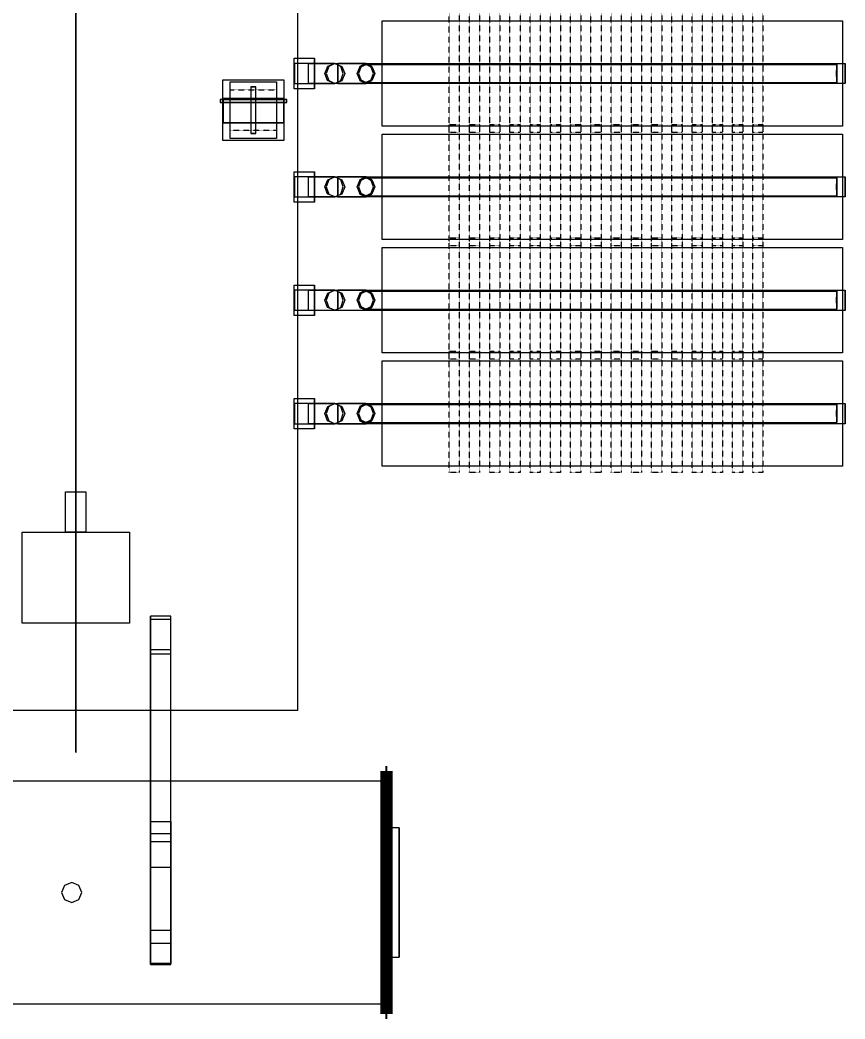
# Model space of a CAD drawing. Header units: inches. Extents: x -4812 to 4100, y -5780 to 4596.
# Drawn here: x 25 to 4100, y -5780 to -844 of the extents above; entities that cross this region are included whole.
import ezdxf

# ---------------------------------------------------------------- set-up
doc = ezdxf.new("R2010")
doc.units = ezdxf.units.IN
doc.header["$MEASUREMENT"] = 0
doc.linetypes.add('dashed', pattern=[0.472727, 0.136364, -0.1, 0.136364, -0.1])
doc.linetypes.add('solid', pattern=[0.3, 0.1, 0.1, 0.1])
doc.layers.add('1_41EA_UMB_TCE_GSUT', color=7, linetype='Continuous')

# ---------------------------------------------------------------- blocks, each defined once
blk = doc.blocks.new('AUTOMATION TEST COMPONENT')
at = {"layer": '1_41EA_UMB_TCE_GSUT', "color": 1, "linetype": 'solid'}
for p, q in [((1396.1, 4066.3), (1396.1, -4255.7)), ((1396.1, 4066.3), (1396.1, -4255.7)), ((300.1, 2737.3), (300.1, -4462.7)), ((300.1, -4462.7), (300.2, 2737.3)), ((300.2, 2737.3), (300.1, -4462.7)), ((300.1, -4462.7), (300.2, 2737.3)), ((1814.6, -1368.6), (1814.6, -848.6)), ((1814.6, -848.6), (4087.6, -848.6)), ((1814.6, -1368.6), (1814.6, -848.6)), ((1814.6, -848.6), (4087.6, -848.6)), ((4087.6, -848.6), (4087.6, -1368.6)), ((4087.6, -848.6), (4087.6, -1368.6)), ((1380, -1183.7), (1380, -1033.7)), ((1380, -1033.7), (1480, -1033.7)), ((1380, -1183.7), (1380, -1033.7)), ((1480, -1033.7), (1480, -1183.7)), ((1480, -1183.7), (1480, -1033.7)), ((1379.3, -1073.3), (1379, -1108.6)), ((1380.1, -1058.6), (1379.3, -1073.3)), ((1580.1, -1058.6), (1380.1, -1058.6)), ((1380.1, -1058.6), (1380.9, -1073.3)), ((1380.9, -1073.3), (1381.2, -1108.6)), ((1450, -1158.7), (1450, -1058.7)), ((1450, -1058.7), (4100.4, -1058.7)), ((1450, -1158.7), (1450, -1058.7)), ((1530.1, -1108.6), (1544.8, -1073.2)), ((1530.1, -1108.6), (1544.8, -1073.2)), ((1550.4, -1073.3), (1538.1, -1108.6)), ((1544.8, -1073.2), (1580.1, -1058.6)), ((1544.8, -1073.2), (1580.1, -1058.6)), ((1580.1, -1058.6), (1550.4, -1073.3)), ((1580.1, -1058.6), (1615.5, -1073.4)), ((1580.1, -1058.6), (1615.5, -1073.4)), ((1609.7, -1073.3), (1580.1, -1058.6)), ((1593.3, -1073.3), (1593, -1108.6)), ((1594.1, -1058.6), (1593.3, -1073.3)), ((1734.1, -1058.6), (1594.1, -1058.6)), ((1594.1, -1058.6), (1594.9, -1073.3)), ((1594.9, -1073.3), (1595.2, -1108.6)), ((1622, -1108.6), (1609.7, -1073.3)), ((1615.5, -1073.4), (1630.1, -1108.7)), ((1615.5, -1073.4), (1630.1, -1108.7)), ((1690.1, -1108.6), (1703, -1077.5)), ((1690.1, -1108.6), (1703, -1077.5)), ((1704.4, -1073.3), (1692.1, -1108.6)), ((1708.4, -1077.5), (1697.8, -1108.6)), ((1703, -1077.5), (1734.1, -1064.6)), ((1703, -1077.5), (1734.1, -1064.6)), ((1734.1, -1058.6), (1704.4, -1073.3)), ((1734.1, -1064.6), (1708.4, -1077.5)), ((1763.7, -1073.3), (1734.1, -1058.6)), ((1734.1, -1064.6), (1765.2, -1077.6)), ((1734.1, -1064.6), (1765.2, -1077.6)), ((1759.7, -1077.5), (1734.1, -1064.6)), ((1734.1, -1064.6), (4059.4, -1064.6)), ((1770.3, -1108.6), (1759.7, -1077.5)), ((1776, -1108.6), (1763.7, -1073.3)), ((1765.2, -1077.6), (1778.1, -1108.7)), ((1765.2, -1077.6), (1778.1, -1108.7)), ((4059.1, -1108.6), (4059.2, -1077.5)), ((4059.2, -1077.5), (4059.4, -1064.6)), ((4059.4, -1064.6), (4059.6, -1077.5)), ((4059.6, -1077.5), (4059.7, -1108.6)), ((4100.4, -1058.7), (4100.4, -1158.7)), ((4100.4, -1158.7), (4100.4, -1058.7)), ((1379, -1108.6), (1379.3, -1144)), ((1381.2, -1108.6), (1380.9, -1144)), ((1544.6, -1143.9), (1530.1, -1108.6)), ((1544.6, -1143.9), (1530.1, -1108.6)), ((1538.1, -1108.6), (1550.4, -1144)), ((1593, -1108.6), (1593.3, -1144)), ((1595.2, -1108.6), (1594.9, -1144)), ((1609.7, -1144), (1622, -1108.6)), ((1630.1, -1108.7), (1615.4, -1144.1)), ((1630.1, -1108.7), (1615.4, -1144.1)), ((1702.9, -1139.7), (1690.1, -1108.6)), ((1702.9, -1139.7), (1690.1, -1108.6)), ((1692.1, -1108.6), (1704.4, -1144)), ((1697.8, -1108.6), (1708.4, -1139.8)), ((1759.7, -1139.8), (1770.3, -1108.6)), ((1763.7, -1144), (1776, -1108.6)), ((1778.1, -1108.7), (1765.1, -1139.8)), ((1778.1, -1108.7), (1765.1, -1139.8)), ((4059.2, -1139.8), (4059.1, -1108.6)), ((4059.7, -1108.6), (4059.6, -1139.8)), ((1027.6, -1439.6), (1027.6, -1139.6)), ((1027.6, -1139.6), (1327.6, -1139.6)), ((1027.6, -1439.6), (1027.6, -1139.6)), ((1027.6, -1139.6), (1327.6, -1139.6)), ((1062.6, -1429.6), (1062.6, -1149.6)), ((1062.6, -1149.6), (1292.6, -1149.6)), ((1062.6, -1429.6), (1062.6, -1149.6)), ((1062.6, -1149.6), (1292.6, -1149.6)), ((1165.6, -1174.6), (1165.6, -1404.6)), ((1190.6, -1174.6), (1165.6, -1174.6)), ((1165.6, -1174.6), (1190.6, -1174.6)), ((1190.6, -1404.6), (1190.6, -1174.6)), ((1292.6, -1149.6), (1292.6, -1429.6)), ((1292.6, -1149.6), (1292.6, -1429.6)), ((1327.6, -1139.6), (1327.6, -1439.6)), ((1327.6, -1139.6), (1327.6, -1439.6)), ((1379.3, -1144), (1380.1, -1158.6)), ((1480, -1183.7), (1380, -1183.7)), ((1380.9, -1144), (1380.1, -1158.6)), ((1380.1, -1158.6), (1580.1, -1158.6)), ((4100.4, -1158.7), (1450, -1158.7)), ((1580, -1158.6), (1544.6, -1143.9)), ((1580, -1158.6), (1544.6, -1143.9)), ((1550.4, -1144), (1580.1, -1158.6)), ((1615.4, -1144.1), (1580, -1158.6)), ((1615.4, -1144.1), (1580, -1158.6)), ((1580.1, -1158.6), (1609.7, -1144)), ((1593.3, -1144), (1594.1, -1158.6)), ((1594.9, -1144), (1594.1, -1158.6)), ((1594.1, -1158.6), (1734.1, -1158.6)), ((1734, -1152.6), (1702.9, -1139.7)), ((1734, -1152.6), (1702.9, -1139.7)), ((1704.4, -1144), (1734.1, -1158.6)), ((1708.4, -1139.8), (1734.1, -1152.6)), ((1765.1, -1139.8), (1734, -1152.6)), ((1765.1, -1139.8), (1734, -1152.6)), ((1734.1, -1152.6), (1759.7, -1139.8)), ((1734.1, -1158.6), (1763.7, -1144)), ((1734.1, -1152.6), (4059.4, -1152.6)), ((4059.4, -1152.6), (4059.2, -1139.8)), ((4059.6, -1139.8), (4059.4, -1152.6)), ((1028.1, -1231.6), (1028.1, -1351.6)), ((1328.1, -1231.6), (1028.1, -1231.6)), ((1028.1, -1231.6), (1328.1, -1231.6)), ((1328.1, -1351.6), (1328.1, -1231.6)), ((1013.1, -1236.6), (1013.1, -1251.6)), ((1343.1, -1236.6), (1013.1, -1236.6)), ((1013.1, -1236.6), (1343.1, -1236.6)), ((1343.1, -1251.6), (1013.1, -1251.6)), ((1013.1, -1251.6), (1343.1, -1251.6)), ((1343.1, -1251.6), (1343.1, -1236.6)), ((1328.1, -1351.6), (1028.1, -1351.6)), ((1028.1, -1351.6), (1328.1, -1351.6)), ((4087.6, -1368.6), (1814.6, -1368.6)), ((4087.6, -1368.6), (1814.6, -1368.6)), ((1292.6, -1429.6), (1062.6, -1429.6)), ((1292.6, -1429.6), (1062.6, -1429.6)), ((1190.6, -1404.6), (1165.6, -1404.6)), ((1165.6, -1404.6), (1190.6, -1404.6)), ((1814.6, -1928.6), (1814.6, -1408.6)), ((1814.6, -1408.6), (4087.6, -1408.6)), ((1814.6, -1928.6), (1814.6, -1408.6)), ((1814.6, -1408.6), (4087.6, -1408.6)), ((4087.6, -1408.6), (4087.6, -1928.6)), ((4087.6, -1408.6), (4087.6, -1928.6)), ((1327.6, -1439.6), (1027.6, -1439.6)), ((1327.6, -1439.6), (1027.6, -1439.6)), ((1380.1, -1618.6), (1379.3, -1633.3)), ((1380, -1743.7), (1380, -1593.7)), ((1380, -1593.7), (1480, -1593.7)), ((1380, -1743.7), (1380, -1593.7)), ((1580.1, -1618.6), (1380.1, -1618.6)), ((1380.1, -1618.6), (1380.9, -1633.3)), ((1450, -1718.7), (1450, -1618.7)), ((1450, -1618.7), (4100.4, -1618.7)), ((1450, -1718.7), (1450, -1618.7)), ((1480, -1593.7), (1480, -1743.7)), ((1480, -1743.7), (1480, -1593.7)), ((1544.8, -1633.2), (1580.1, -1618.6)), ((1544.8, -1633.2), (1580.1, -1618.6)), ((1580.1, -1618.6), (1550.4, -1633.3)), ((1580.1, -1618.6), (1615.5, -1633.4)), ((1580.1, -1618.6), (1615.5, -1633.4)), ((1609.7, -1633.3), (1580.1, -1618.6)), ((1594.1, -1618.6), (1593.3, -1633.3)), ((1734.1, -1618.6), (1594.1, -1618.6)), ((1594.1, -1618.6), (1594.9, -1633.3)), ((1703, -1637.5), (1734.1, -1624.6)), ((1703, -1637.5), (1734.1, -1624.6)), ((1734.1, -1618.6), (1704.4, -1633.3)), ((1734.1, -1624.6), (1708.4, -1637.5)), ((1763.7, -1633.3), (1734.1, -1618.6)), ((1734.1, -1624.6), (1765.2, -1637.6)), ((1734.1, -1624.6), (1765.2, -1637.6)), ((1759.7, -1637.5), (1734.1, -1624.6)), ((1734.1, -1624.6), (4059.4, -1624.6)), ((4059.2, -1637.5), (4059.4, -1624.6)), ((4059.4, -1624.6), (4059.6, -1637.5)), ((4100.4, -1618.7), (4100.4, -1718.7)), ((4100.4, -1718.7), (4100.4, -1618.7)), ((1379.3, -1633.3), (1379, -1668.6)), ((1379, -1668.6), (1379.3, -1704)), ((1380.9, -1633.3), (1381.2, -1668.6)), ((1381.2, -1668.6), (1380.9, -1704)), ((1530.1, -1668.6), (1544.8, -1633.2)), ((1530.1, -1668.6), (1544.8, -1633.2)), ((1544.6, -1703.9), (1530.1, -1668.6)), ((1544.6, -1703.9), (1530.1, -1668.6)), ((1550.4, -1633.3), (1538.1, -1668.6)), ((1538.1, -1668.6), (1550.4, -1704)), ((1593.3, -1633.3), (1593, -1668.6)), ((1593, -1668.6), (1593.3, -1704)), ((1594.9, -1633.3), (1595.2, -1668.6)), ((1595.2, -1668.6), (1594.9, -1704)), ((1622, -1668.6), (1609.7, -1633.3)), ((1609.7, -1704), (1622, -1668.6)), ((1630.1, -1668.7), (1615.4, -1704.1)), ((1630.1, -1668.7), (1615.4, -1704.1)), ((1615.5, -1633.4), (1630.1, -1668.7)), ((1615.5, -1633.4), (1630.1, -1668.7)), ((1690.1, -1668.6), (1703, -1637.5)), ((1690.1, -1668.6), (1703, -1637.5)), ((1702.9, -1699.7), (1690.1, -1668.6)), ((1702.9, -1699.7), (1690.1, -1668.6)), ((1704.4, -1633.3), (1692.1, -1668.6)), ((1692.1, -1668.6), (1704.4, -1704)), ((1708.4, -1637.5), (1697.8, -1668.6)), ((1697.8, -1668.6), (1708.4, -1699.8)), ((1770.3, -1668.6), (1759.7, -1637.5)), ((1759.7, -1699.8), (1770.3, -1668.6)), ((1776, -1668.6), (1763.7, -1633.3)), ((1763.7, -1704), (1776, -1668.6)), ((1778.1, -1668.7), (1765.1, -1699.8)), ((1778.1, -1668.7), (1765.1, -1699.8)), ((1765.2, -1637.6), (1778.1, -1668.7)), ((1765.2, -1637.6), (1778.1, -1668.7)), ((4059.1, -1668.6), (4059.2, -1637.5)), ((4059.2, -1699.8), (4059.1, -1668.6)), ((4059.6, -1637.5), (4059.7, -1668.6)), ((4059.7, -1668.6), (4059.6, -1699.8)), ((1379.3, -1704), (1380.1, -1718.6)), ((1380.9, -1704), (1380.1, -1718.6)), ((1380.1, -1718.6), (1580.1, -1718.6)), ((4100.4, -1718.7), (1450, -1718.7)), ((1580, -1718.6), (1544.6, -1703.9)), ((1580, -1718.6), (1544.6, -1703.9)), ((1550.4, -1704), (1580.1, -1718.6)), ((1615.4, -1704.1), (1580, -1718.6)), ((1615.4, -1704.1), (1580, -1718.6)), ((1580.1, -1718.6), (1609.7, -1704)), ((1593.3, -1704), (1594.1, -1718.6)), ((1594.9, -1704), (1594.1, -1718.6)), ((1594.1, -1718.6), (1734.1, -1718.6)), ((1734, -1712.6), (1702.9, -1699.7)), ((1734, -1712.6), (1702.9, -1699.7)), ((1704.4, -1704), (1734.1, -1718.6)), ((1708.4, -1699.8), (1734.1, -1712.6)), ((1765.1, -1699.8), (1734, -1712.6)), ((1765.1, -1699.8), (1734, -1712.6)), ((1734.1, -1712.6), (1759.7, -1699.8)), ((1734.1, -1718.6), (1763.7, -1704)), ((1734.1, -1712.6), (4059.4, -1712.6)), ((4059.4, -1712.6), (4059.2, -1699.8)), ((4059.6, -1699.8), (4059.4, -1712.6)), ((1480, -1743.7), (1380, -1743.7)), ((4087.6, -1928.6), (1814.6, -1928.6)), ((4087.6, -1928.6), (1814.6, -1928.6)), ((1814.6, -2488.6), (1814.6, -1968.6)), ((1814.6, -1968.6), (4087.6, -1968.6)), ((1814.6, -2488.6), (1814.6, -1968.6)), ((1814.6, -1968.6), (4087.6, -1968.6)), ((4087.6, -1968.6), (4087.6, -2488.6)), ((4087.6, -1968.6), (4087.6, -2488.6)), ((1380, -2303.7), (1380, -2153.7)), ((1380, -2153.7), (1480, -2153.7)), ((1380, -2303.7), (1380, -2153.7)), ((1480, -2153.7), (1480, -2303.7)), ((1480, -2303.7), (1480, -2153.7)), ((1379.3, -2193.3), (1379, -2228.6)), ((1380.1, -2178.6), (1379.3, -2193.3)), ((1580.1, -2178.6), (1380.1, -2178.6)), ((1380.1, -2178.6), (1380.9, -2193.3)), ((1380.9, -2193.3), (1381.2, -2228.6)), ((1450, -2278.7), (1450, -2178.7)), ((1450, -2178.7), (4100.4, -2178.7)), ((1450, -2278.7), (1450, -2178.7)), ((1530.1, -2228.6), (1544.8, -2193.2)), ((1530.1, -2228.6), (1544.8, -2193.2)), ((1550.4, -2193.3), (1538.1, -2228.6)), ((1544.8, -2193.2), (1580.1, -2178.6)), ((1544.8, -2193.2), (1580.1, -2178.6)), ((1580.1, -2178.6), (1550.4, -2193.3)), ((1580.1, -2178.6), (1615.5, -2193.4)), ((1580.1, -2178.6), (1615.5, -2193.4)), ((1609.7, -2193.3), (1580.1, -2178.6)), ((1593.3, -2193.3), (1593, -2228.6)), ((1594.1, -2178.6), (1593.3, -2193.3)), ((1734.1, -2178.6), (1594.1, -2178.6)), ((1594.1, -2178.6), (1594.9, -2193.3)), ((1594.9, -2193.3), (1595.2, -2228.6)), ((1622, -2228.6), (1609.7, -2193.3)), ((1615.5, -2193.4), (1630.1, -2228.7)), ((1615.5, -2193.4), (1630.1, -2228.7)), ((1690.1, -2228.6), (1703, -2197.5)), ((1690.1, -2228.6), (1703, -2197.5)), ((1704.4, -2193.3), (1692.1, -2228.6)), ((1708.4, -2197.5), (1697.8, -2228.6)), ((1703, -2197.5), (1734.1, -2184.6)), ((1703, -2197.5), (1734.1, -2184.6)), ((1734.1, -2178.6), (1704.4, -2193.3)), ((1734.1, -2184.6), (1708.4, -2197.5)), ((1763.7, -2193.3), (1734.1, -2178.6)), ((1734.1, -2184.6), (1765.2, -2197.6)), ((1734.1, -2184.6), (1765.2, -2197.6)), ((1759.7, -2197.5), (1734.1, -2184.6)), ((1734.1, -2184.6), (4059.4, -2184.6)), ((1770.3, -2228.6), (1759.7, -2197.5)), ((1776, -2228.6), (1763.7, -2193.3)), ((1765.2, -2197.6), (1778.1, -2228.7)), ((1765.2, -2197.6), (1778.1, -2228.7)), ((4059.1, -2228.6), (4059.2, -2197.5)), ((4059.2, -2197.5), (4059.4, -2184.6)), ((4059.4, -2184.6), (4059.6, -2197.5)), ((4059.6, -2197.5), (4059.7, -2228.6)), ((4100.4, -2178.7), (4100.4, -2278.7)), ((4100.4, -2278.7), (4100.4, -2178.7)), ((1379, -2228.6), (1379.3, -2264)), ((1379.3, -2264), (1380.1, -2278.6)), ((1380.9, -2264), (1380.1, -2278.6)), ((1381.2, -2228.6), (1380.9, -2264)), ((1544.6, -2263.9), (1530.1, -2228.6)), ((1544.6, -2263.9), (1530.1, -2228.6)), ((1538.1, -2228.6), (1550.4, -2264)), ((1580, -2278.6), (1544.6, -2263.9)), ((1580, -2278.6), (1544.6, -2263.9)), ((1550.4, -2264), (1580.1, -2278.6)), ((1615.4, -2264.1), (1580, -2278.6)), ((1615.4, -2264.1), (1580, -2278.6)), ((1580.1, -2278.6), (1609.7, -2264)), ((1593, -2228.6), (1593.3, -2264)), ((1593.3, -2264), (1594.1, -2278.6)), ((1594.9, -2264), (1594.1, -2278.6)), ((1595.2, -2228.6), (1594.9, -2264)), ((1609.7, -2264), (1622, -2228.6)), ((1630.1, -2228.7), (1615.4, -2264.1)), ((1630.1, -2228.7), (1615.4, -2264.1)), ((1702.9, -2259.7), (1690.1, -2228.6)), ((1702.9, -2259.7), (1690.1, -2228.6)), ((1692.1, -2228.6), (1704.4, -2264)), ((1697.8, -2228.6), (1708.4, -2259.8)), ((1734, -2272.6), (1702.9, -2259.7)), ((1734, -2272.6), (1702.9, -2259.7)), ((1704.4, -2264), (1734.1, -2278.6)), ((1708.4, -2259.8), (1734.1, -2272.6)), ((1765.1, -2259.8), (1734, -2272.6)), ((1765.1, -2259.8), (1734, -2272.6)), ((1734.1, -2272.6), (1759.7, -2259.8)), ((1734.1, -2278.6), (1763.7, -2264)), ((1759.7, -2259.8), (1770.3, -2228.6)), ((1763.7, -2264), (1776, -2228.6)), ((1778.1, -2228.7), (1765.1, -2259.8)), ((1778.1, -2228.7), (1765.1, -2259.8)), ((4059.2, -2259.8), (4059.1, -2228.6)), ((4059.4, -2272.6), (4059.2, -2259.8)), ((4059.6, -2259.8), (4059.4, -2272.6)), ((4059.7, -2228.6), (4059.6, -2259.8)), ((1480, -2303.7), (1380, -2303.7)), ((1380.1, -2278.6), (1580.1, -2278.6)), ((4100.4, -2278.7), (1450, -2278.7)), ((1594.1, -2278.6), (1734.1, -2278.6)), ((1734.1, -2272.6), (4059.4, -2272.6)), ((4087.6, -2488.6), (1814.6, -2488.6)), ((4087.6, -2488.6), (1814.6, -2488.6)), ((1814.6, -3048.6), (1814.6, -2528.6)), ((1814.6, -2528.6), (4087.6, -2528.6)), ((1814.6, -3048.6), (1814.6, -2528.6)), ((1814.6, -2528.6), (4087.6, -2528.6)), ((4087.6, -2528.6), (4087.6, -3048.6)), ((4087.6, -2528.6), (4087.6, -3048.6)), ((1380, -2863.7), (1380, -2713.7)), ((1380, -2713.7), (1480, -2713.7)), ((1380, -2863.7), (1380, -2713.7)), ((1480, -2713.7), (1480, -2863.7)), ((1480, -2863.7), (1480, -2713.7)), ((1379.3, -2753.3), (1379, -2788.6)), ((1380.1, -2738.6), (1379.3, -2753.3)), ((1580.1, -2738.6), (1380.1, -2738.6)), ((1380.1, -2738.6), (1380.9, -2753.3)), ((1380.9, -2753.3), (1381.2, -2788.6)), ((1450, -2838.7), (1450, -2738.7)), ((1450, -2738.7), (4100.4, -2738.7)), ((1450, -2838.7), (1450, -2738.7)), ((1530.1, -2788.6), (1544.8, -2753.2)), ((1530.1, -2788.6), (1544.8, -2753.2)), ((1550.4, -2753.3), (1538.1, -2788.6)), ((1544.8, -2753.2), (1580.1, -2738.6)), ((1544.8, -2753.2), (1580.1, -2738.6)), ((1580.1, -2738.6), (1550.4, -2753.3)), ((1580.1, -2738.6), (1615.5, -2753.4)), ((1580.1, -2738.6), (1615.5, -2753.4)), ((1609.7, -2753.3), (1580.1, -2738.6)), ((1593.3, -2753.3), (1593, -2788.6)), ((1594.1, -2738.6), (1593.3, -2753.3)), ((1734.1, -2738.6), (1594.1, -2738.6)), ((1594.1, -2738.6), (1594.9, -2753.3)), ((1594.9, -2753.3), (1595.2, -2788.6)), ((1622, -2788.6), (1609.7, -2753.3)), ((1615.5, -2753.4), (1630.1, -2788.7)), ((1615.5, -2753.4), (1630.1, -2788.7)), ((1690.1, -2788.6), (1703, -2757.5)), ((1690.1, -2788.6), (1703, -2757.5)), ((1704.4, -2753.3), (1692.1, -2788.6)), ((1708.4, -2757.5), (1697.8, -2788.6)), ((1703, -2757.5), (1734.1, -2744.6)), ((1703, -2757.5), (1734.1, -2744.6)), ((1734.1, -2738.6), (1704.4, -2753.3)), ((1734.1, -2744.6), (1708.4, -2757.5)), ((1763.7, -2753.3), (1734.1, -2738.6)), ((1734.1, -2744.6), (1765.2, -2757.6)), ((1734.1, -2744.6), (1765.2, -2757.6)), ((1759.7, -2757.5), (1734.1, -2744.6)), ((1734.1, -2744.6), (4059.4, -2744.6)), ((1770.3, -2788.6), (1759.7, -2757.5)), ((1776, -2788.6), (1763.7, -2753.3)), ((1765.2, -2757.6), (1778.1, -2788.7)), ((1765.2, -2757.6), (1778.1, -2788.7)), ((4059.1, -2788.6), (4059.2, -2757.5)), ((4059.2, -2757.5), (4059.4, -2744.6)), ((4059.4, -2744.6), (4059.6, -2757.5)), ((4059.6, -2757.5), (4059.7, -2788.6)), ((4100.4, -2738.7), (4100.4, -2838.7)), ((4100.4, -2838.7), (4100.4, -2738.7)), ((1379, -2788.6), (1379.3, -2824)), ((1381.2, -2788.6), (1380.9, -2824)), ((1544.6, -2823.9), (1530.1, -2788.6)), ((1544.6, -2823.9), (1530.1, -2788.6)), ((1538.1, -2788.6), (1550.4, -2824)), ((1593, -2788.6), (1593.3, -2824)), ((1595.2, -2788.6), (1594.9, -2824)), ((1609.7, -2824), (1622, -2788.6)), ((1630.1, -2788.7), (1615.4, -2824.1)), ((1630.1, -2788.7), (1615.4, -2824.1)), ((1702.9, -2819.7), (1690.1, -2788.6)), ((1702.9, -2819.7), (1690.1, -2788.6)), ((1692.1, -2788.6), (1704.4, -2824)), ((1697.8, -2788.6), (1708.4, -2819.8)), ((1759.7, -2819.8), (1770.3, -2788.6)), ((1763.7, -2824), (1776, -2788.6)), ((1778.1, -2788.7), (1765.1, -2819.8)), ((1778.1, -2788.7), (1765.1, -2819.8)), ((4059.2, -2819.8), (4059.1, -2788.6)), ((4059.7, -2788.6), (4059.6, -2819.8)), ((1379.3, -2824), (1380.1, -2838.6)), ((1380.9, -2824), (1380.1, -2838.6)), ((1380.1, -2838.6), (1580.1, -2838.6)), ((4100.4, -2838.7), (1450, -2838.7)), ((1580, -2838.6), (1544.6, -2823.9)), ((1580, -2838.6), (1544.6, -2823.9)), ((1550.4, -2824), (1580.1, -2838.6)), ((1615.4, -2824.1), (1580, -2838.6)), ((1615.4, -2824.1), (1580, -2838.6)), ((1580.1, -2838.6), (1609.7, -2824)), ((1593.3, -2824), (1594.1, -2838.6)), ((1594.9, -2824), (1594.1, -2838.6)), ((1594.1, -2838.6), (1734.1, -2838.6)), ((1734, -2832.6), (1702.9, -2819.7)), ((1734, -2832.6), (1702.9, -2819.7)), ((1704.4, -2824), (1734.1, -2838.6)), ((1708.4, -2819.8), (1734.1, -2832.6)), ((1765.1, -2819.8), (1734, -2832.6)), ((1765.1, -2819.8), (1734, -2832.6)), ((1734.1, -2832.6), (1759.7, -2819.8)), ((1734.1, -2838.6), (1763.7, -2824)), ((1734.1, -2832.6), (4059.4, -2832.6)), ((4059.4, -2832.6), (4059.2, -2819.8)), ((4059.6, -2819.8), (4059.4, -2832.6)), ((1480, -2863.7), (1380, -2863.7)), ((4087.6, -3048.6), (1814.6, -3048.6)), ((4087.6, -3048.6), (1814.6, -3048.6)), ((250.1, -3174.7), (350.1, -3174.7)), ((250.1, -3374.7), (250.1, -3174.7)), ((250.1, -3174.7), (350.1, -3174.7)), ((250.1, -3374.7), (250.1, -3174.7)), ((250.1, -3174.7), (350.1, -3174.7)), ((250.1, -3374.7), (250.1, -3174.7)), ((250.1, -3174.7), (350.1, -3174.7)), ((250.1, -3374.7), (250.1, -3174.7)), ((350.1, -3174.7), (350.1, -3374.7)), ((350.1, -3174.7), (350.1, -3374.7)), ((350.1, -3174.7), (350.1, -3374.7)), ((350.1, -3174.7), (350.1, -3374.7)), ((35.1, -3374.7), (565.1, -3374.7)), ((35.1, -3824.7), (35.1, -3374.7)), ((35.1, -3374.7), (565.1, -3374.7)), ((35.1, -3824.7), (35.1, -3374.7)), ((350.1, -3374.7), (250.1, -3374.7)), ((350.1, -3374.7), (250.1, -3374.7)), ((350.1, -3374.7), (250.1, -3374.7)), ((350.1, -3374.7), (250.1, -3374.7)), ((565.1, -3374.7), (565.1, -3824.7)), ((565.1, -3374.7), (565.1, -3824.7)), ((770.1, -3788.8), (670.1, -3788.8)), ((670.1, -3788.8), (670.1, -5028.7)), ((670.1, -5028.7), (670.1, -3788.8)), ((770.1, -4863.8), (770.1, -3788.8)), ((770.1, -3953.8), (770.1, -3788.8)), ((565.1, -3824.7), (35.1, -3824.7)), ((565.1, -3824.7), (35.1, -3824.7)), ((770.1, -3806.5), (670.1, -3806.5)), ((670.1, -3806.5), (670.1, -5511.1)), ((670.1, -5511.1), (670.1, -3806.5)), ((770.1, -5341.4), (770.1, -3806.5)), ((770.1, -3976.2), (770.1, -3806.5)), ((670.1, -3953.8), (770.1, -3953.8)), ((670.1, -3976.2), (770.1, -3976.2)), ((770.1, -5028.7), (770.1, -3953.8)), ((770.1, -5511.1), (770.1, -3976.2)), ((1396.1, -4255.7), (-795.9, -4255.7)), ((1396.1, -4255.7), (-795.9, -4255.7)), ((1830.1, -4604.6), (-1469.9, -4604.6)), ((1830.1, -4604.6), (1830.1, -5704.6)), ((1830.1, -5704.6), (1830.1, -4604.6)), ((670.1, -4804.6), (770.1, -4804.6)), ((670.1, -4904.6), (670.1, -4804.6)), ((670.1, -4804.6), (770.1, -4804.6)), ((670.1, -4904.6), (670.1, -4804.6)), ((670.1, -5504.6), (670.1, -4804.6)), ((670.1, -4804.6), (770.1, -4804.6)), ((670.1, -5504.6), (670.1, -4804.6)), ((670.1, -4804.6), (770.1, -4804.6)), ((770.1, -4804.6), (770.1, -4904.6)), ((770.1, -4804.6), (770.1, -4904.6)), ((770.1, -4804.6), (770.1, -5504.6)), ((770.1, -4804.6), (770.1, -5504.6)), ((1897.1, -4834.6), (1840.1, -4834.6)), ((1840.1, -4834.6), (1840.1, -5474.6)), ((1840.1, -4834.6), (1840.1, -5474.6)), ((1897.1, -5474.6), (1897.1, -4834.6)), ((1897.1, -4834.6), (1897.1, -5474.6)), ((670.1, -4863.8), (770.1, -4863.8)), ((770.1, -5028.7), (770.1, -4863.8)), ((770.1, -4904.6), (670.1, -4904.6)), ((770.1, -4904.6), (670.1, -4904.6)), ((670.1, -5028.7), (770.1, -5028.7)), ((244.8, -5119.3), (230.1, -5154.6)), ((244.8, -5119.3), (230.1, -5154.6)), ((280.1, -5104.6), (244.8, -5119.3)), ((280.1, -5104.6), (244.8, -5119.3)), ((315.5, -5119.3), (280.1, -5104.6)), ((315.5, -5119.3), (280.1, -5104.6)), ((330.1, -5154.6), (315.5, -5119.3)), ((330.1, -5154.6), (315.5, -5119.3)), ((230.1, -5154.6), (244.8, -5190)), ((230.1, -5154.6), (244.8, -5190)), ((315.5, -5190), (330.1, -5154.6)), ((315.5, -5190), (330.1, -5154.6)), ((244.8, -5190), (280.1, -5204.6)), ((244.8, -5190), (280.1, -5204.6)), ((280.1, -5204.6), (315.5, -5190)), ((280.1, -5204.6), (315.5, -5190)), ((670.1, -5341.4), (770.1, -5341.4)), ((770.1, -5511.1), (770.1, -5341.4)), ((670.1, -5504.6), (670.1, -5404.6)), ((670.1, -5404.6), (770.1, -5404.6)), ((670.1, -5504.6), (670.1, -5404.6)), ((670.1, -5404.6), (770.1, -5404.6)), ((770.1, -5404.6), (770.1, -5504.6)), ((770.1, -5404.6), (770.1, -5504.6)), ((1840.1, -5474.6), (1897.1, -5474.6)), ((770.1, -5504.6), (670.1, -5504.6)), ((770.1, -5504.6), (670.1, -5504.6)), ((770.1, -5504.6), (670.1, -5504.6)), ((770.1, -5504.6), (670.1, -5504.6)), ((670.1, -5511.1), (770.1, -5511.1)), ((-1469.9, -5704.6), (1830.1, -5704.6))]:
    blk.add_line(p, q, dxfattribs=at)
at = {"layer": '1_41EA_UMB_TCE_GSUT', "color": 1, "linetype": 'dashed'}
for p, q in [((2145.1, -1399.9), (2145.1, -799.9)), ((2145.1, -1399.9), (2145.1, -799.9)), ((2195.1, -799.9), (2195.1, -1399.9)), ((2195.1, -799.9), (2195.1, -1399.9)), ((2245.1, -1399.9), (2245.1, -799.9)), ((2245.1, -1399.9), (2245.1, -799.9)), ((2295.1, -799.9), (2295.1, -1399.9)), ((2295.1, -799.9), (2295.1, -1399.9)), ((2345.1, -1399.9), (2345.1, -799.9)), ((2345.1, -1399.9), (2345.1, -799.9)), ((2395.1, -799.9), (2395.1, -1399.9)), ((2395.1, -799.9), (2395.1, -1399.9)), ((2445.1, -1399.9), (2445.1, -799.9)), ((2445.1, -1399.9), (2445.1, -799.9)), ((2495.1, -799.9), (2495.1, -1399.9)), ((2495.1, -799.9), (2495.1, -1399.9)), ((2545.1, -1399.9), (2545.1, -799.9)), ((2545.1, -1399.9), (2545.1, -799.9)), ((2595.1, -799.9), (2595.1, -1399.9)), ((2595.1, -799.9), (2595.1, -1399.9)), ((2645.1, -1399.9), (2645.1, -799.9)), ((2645.1, -1399.9), (2645.1, -799.9)), ((2695.1, -799.9), (2695.1, -1399.9)), ((2695.1, -799.9), (2695.1, -1399.9)), ((2745.1, -1399.9), (2745.1, -799.9)), ((2745.1, -1399.9), (2745.1, -799.9)), ((2795.1, -799.9), (2795.1, -1399.9)), ((2795.1, -799.9), (2795.1, -1399.9)), ((2845.1, -1399.9), (2845.1, -799.9)), ((2845.1, -1399.9), (2845.1, -799.9)), ((2895.1, -799.9), (2895.1, -1399.9)), ((2895.1, -799.9), (2895.1, -1399.9)), ((2945.1, -1399.9), (2945.1, -799.9)), ((2945.1, -1399.9), (2945.1, -799.9)), ((2995.1, -799.9), (2995.1, -1399.9)), ((2995.1, -799.9), (2995.1, -1399.9)), ((3045.1, -1399.9), (3045.1, -799.9)), ((3045.1, -1399.9), (3045.1, -799.9)), ((3095.1, -799.9), (3095.1, -1399.9)), ((3095.1, -799.9), (3095.1, -1399.9)), ((3145.1, -1399.9), (3145.1, -799.9)), ((3145.1, -1399.9), (3145.1, -799.9)), ((3195.1, -799.9), (3195.1, -1399.9)), ((3195.1, -799.9), (3195.1, -1399.9)), ((3245.1, -1399.9), (3245.1, -799.9)), ((3245.1, -1399.9), (3245.1, -799.9)), ((3295.1, -799.9), (3295.1, -1399.9)), ((3295.1, -799.9), (3295.1, -1399.9)), ((3345.1, -1399.9), (3345.1, -799.9)), ((3345.1, -1399.9), (3345.1, -799.9)), ((3395.1, -799.9), (3395.1, -1399.9)), ((3395.1, -799.9), (3395.1, -1399.9)), ((3445.1, -1399.9), (3445.1, -799.9)), ((3445.1, -1399.9), (3445.1, -799.9)), ((3495.1, -799.9), (3495.1, -1399.9)), ((3495.1, -799.9), (3495.1, -1399.9)), ((3545.1, -1399.9), (3545.1, -799.9)), ((3545.1, -1399.9), (3545.1, -799.9)), ((3595.1, -799.9), (3595.1, -1399.9)), ((3595.1, -799.9), (3595.1, -1399.9)), ((3645.1, -1399.9), (3645.1, -799.9)), ((3645.1, -1399.9), (3645.1, -799.9)), ((3695.1, -799.9), (3695.1, -1399.9)), ((3695.1, -799.9), (3695.1, -1399.9)), ((1062.6, -1389.6), (1062.6, -1189.6)), ((1062.6, -1189.6), (1292.6, -1189.6)), ((1062.6, -1389.6), (1062.6, -1189.6)), ((1062.6, -1189.6), (1292.6, -1189.6)), ((1292.6, -1189.6), (1292.6, -1389.6)), ((1292.6, -1189.6), (1292.6, -1389.6)), ((2145.1, -1959.9), (2145.1, -1359.9)), ((2145.1, -1359.9), (2195.1, -1359.9)), ((2145.1, -1959.9), (2145.1, -1359.9)), ((2145.1, -1359.9), (2195.1, -1359.9)), ((2195.1, -1359.9), (2195.1, -1959.9)), ((2195.1, -1359.9), (2195.1, -1959.9)), ((2245.1, -1959.9), (2245.1, -1359.9)), ((2245.1, -1359.9), (2295.1, -1359.9)), ((2245.1, -1959.9), (2245.1, -1359.9)), ((2245.1, -1359.9), (2295.1, -1359.9)), ((2295.1, -1359.9), (2295.1, -1959.9)), ((2295.1, -1359.9), (2295.1, -1959.9)), ((2345.1, -1959.9), (2345.1, -1359.9)), ((2345.1, -1359.9), (2395.1, -1359.9)), ((2345.1, -1959.9), (2345.1, -1359.9)), ((2345.1, -1359.9), (2395.1, -1359.9)), ((2395.1, -1359.9), (2395.1, -1959.9)), ((2395.1, -1359.9), (2395.1, -1959.9)), ((2445.1, -1959.9), (2445.1, -1359.9)), ((2445.1, -1359.9), (2495.1, -1359.9)), ((2445.1, -1959.9), (2445.1, -1359.9)), ((2445.1, -1359.9), (2495.1, -1359.9)), ((2495.1, -1359.9), (2495.1, -1959.9)), ((2495.1, -1359.9), (2495.1, -1959.9)), ((2545.1, -1959.9), (2545.1, -1359.9)), ((2545.1, -1359.9), (2595.1, -1359.9)), ((2545.1, -1959.9), (2545.1, -1359.9)), ((2545.1, -1359.9), (2595.1, -1359.9)), ((2595.1, -1359.9), (2595.1, -1959.9)), ((2595.1, -1359.9), (2595.1, -1959.9)), ((2645.1, -1959.9), (2645.1, -1359.9)), ((2645.1, -1359.9), (2695.1, -1359.9)), ((2645.1, -1959.9), (2645.1, -1359.9)), ((2645.1, -1359.9), (2695.1, -1359.9)), ((2695.1, -1359.9), (2695.1, -1959.9)), ((2695.1, -1359.9), (2695.1, -1959.9)), ((2745.1, -1959.9), (2745.1, -1359.9)), ((2745.1, -1359.9), (2795.1, -1359.9)), ((2745.1, -1959.9), (2745.1, -1359.9)), ((2745.1, -1359.9), (2795.1, -1359.9)), ((2795.1, -1359.9), (2795.1, -1959.9)), ((2795.1, -1359.9), (2795.1, -1959.9)), ((2845.1, -1959.9), (2845.1, -1359.9)), ((2845.1, -1359.9), (2895.1, -1359.9)), ((2845.1, -1959.9), (2845.1, -1359.9)), ((2845.1, -1359.9), (2895.1, -1359.9)), ((2895.1, -1359.9), (2895.1, -1959.9)), ((2895.1, -1359.9), (2895.1, -1959.9)), ((2945.1, -1959.9), (2945.1, -1359.9)), ((2945.1, -1359.9), (2995.1, -1359.9)), ((2945.1, -1959.9), (2945.1, -1359.9)), ((2945.1, -1359.9), (2995.1, -1359.9)), ((2995.1, -1359.9), (2995.1, -1959.9)), ((2995.1, -1359.9), (2995.1, -1959.9)), ((3045.1, -1959.9), (3045.1, -1359.9)), ((3045.1, -1359.9), (3095.1, -1359.9)), ((3045.1, -1959.9), (3045.1, -1359.9)), ((3045.1, -1359.9), (3095.1, -1359.9)), ((3095.1, -1359.9), (3095.1, -1959.9)), ((3095.1, -1359.9), (3095.1, -1959.9)), ((3145.1, -1959.9), (3145.1, -1359.9)), ((3145.1, -1359.9), (3195.1, -1359.9)), ((3145.1, -1959.9), (3145.1, -1359.9)), ((3145.1, -1359.9), (3195.1, -1359.9)), ((3195.1, -1359.9), (3195.1, -1959.9)), ((3195.1, -1359.9), (3195.1, -1959.9)), ((3245.1, -1959.9), (3245.1, -1359.9)), ((3245.1, -1359.9), (3295.1, -1359.9)), ((3245.1, -1959.9), (3245.1, -1359.9)), ((3245.1, -1359.9), (3295.1, -1359.9)), ((3295.1, -1359.9), (3295.1, -1959.9)), ((3295.1, -1359.9), (3295.1, -1959.9)), ((3345.1, -1959.9), (3345.1, -1359.9)), ((3345.1, -1359.9), (3395.1, -1359.9)), ((3345.1, -1959.9), (3345.1, -1359.9)), ((3345.1, -1359.9), (3395.1, -1359.9)), ((3395.1, -1359.9), (3395.1, -1959.9)), ((3395.1, -1359.9), (3395.1, -1959.9)), ((3445.1, -1959.9), (3445.1, -1359.9)), ((3445.1, -1359.9), (3495.1, -1359.9)), ((3445.1, -1959.9), (3445.1, -1359.9)), ((3445.1, -1359.9), (3495.1, -1359.9)), ((3495.1, -1359.9), (3495.1, -1959.9)), ((3495.1, -1359.9), (3495.1, -1959.9)), ((3545.1, -1959.9), (3545.1, -1359.9)), ((3545.1, -1359.9), (3595.1, -1359.9)), ((3545.1, -1959.9), (3545.1, -1359.9)), ((3545.1, -1359.9), (3595.1, -1359.9)), ((3595.1, -1359.9), (3595.1, -1959.9)), ((3595.1, -1359.9), (3595.1, -1959.9)), ((3645.1, -1959.9), (3645.1, -1359.9)), ((3645.1, -1359.9), (3695.1, -1359.9)), ((3645.1, -1959.9), (3645.1, -1359.9)), ((3645.1, -1359.9), (3695.1, -1359.9)), ((3695.1, -1359.9), (3695.1, -1959.9)), ((3695.1, -1359.9), (3695.1, -1959.9)), ((1292.6, -1389.6), (1062.6, -1389.6)), ((1292.6, -1389.6), (1062.6, -1389.6)), ((2195.1, -1399.9), (2145.1, -1399.9)), ((2195.1, -1399.9), (2145.1, -1399.9)), ((2295.1, -1399.9), (2245.1, -1399.9)), ((2295.1, -1399.9), (2245.1, -1399.9)), ((2395.1, -1399.9), (2345.1, -1399.9)), ((2395.1, -1399.9), (2345.1, -1399.9)), ((2495.1, -1399.9), (2445.1, -1399.9)), ((2495.1, -1399.9), (2445.1, -1399.9)), ((2595.1, -1399.9), (2545.1, -1399.9)), ((2595.1, -1399.9), (2545.1, -1399.9)), ((2695.1, -1399.9), (2645.1, -1399.9)), ((2695.1, -1399.9), (2645.1, -1399.9)), ((2795.1, -1399.9), (2745.1, -1399.9)), ((2795.1, -1399.9), (2745.1, -1399.9)), ((2895.1, -1399.9), (2845.1, -1399.9)), ((2895.1, -1399.9), (2845.1, -1399.9)), ((2995.1, -1399.9), (2945.1, -1399.9)), ((2995.1, -1399.9), (2945.1, -1399.9)), ((3095.1, -1399.9), (3045.1, -1399.9)), ((3095.1, -1399.9), (3045.1, -1399.9)), ((3195.1, -1399.9), (3145.1, -1399.9)), ((3195.1, -1399.9), (3145.1, -1399.9)), ((3295.1, -1399.9), (3245.1, -1399.9)), ((3295.1, -1399.9), (3245.1, -1399.9)), ((3395.1, -1399.9), (3345.1, -1399.9)), ((3395.1, -1399.9), (3345.1, -1399.9)), ((3495.1, -1399.9), (3445.1, -1399.9)), ((3495.1, -1399.9), (3445.1, -1399.9)), ((3595.1, -1399.9), (3545.1, -1399.9)), ((3595.1, -1399.9), (3545.1, -1399.9)), ((3695.1, -1399.9), (3645.1, -1399.9)), ((3695.1, -1399.9), (3645.1, -1399.9)), ((2145.1, -2519.9), (2145.1, -1919.9)), ((2145.1, -1919.9), (2195.1, -1919.9)), ((2145.1, -2519.9), (2145.1, -1919.9)), ((2145.1, -1919.9), (2195.1, -1919.9)), ((2195.1, -1919.9), (2195.1, -2519.9)), ((2195.1, -1919.9), (2195.1, -2519.9)), ((2245.1, -2519.9), (2245.1, -1919.9)), ((2245.1, -1919.9), (2295.1, -1919.9)), ((2245.1, -2519.9), (2245.1, -1919.9)), ((2245.1, -1919.9), (2295.1, -1919.9)), ((2295.1, -1919.9), (2295.1, -2519.9)), ((2295.1, -1919.9), (2295.1, -2519.9)), ((2345.1, -2519.9), (2345.1, -1919.9)), ((2345.1, -1919.9), (2395.1, -1919.9)), ((2345.1, -2519.9), (2345.1, -1919.9)), ((2345.1, -1919.9), (2395.1, -1919.9)), ((2395.1, -1919.9), (2395.1, -2519.9)), ((2395.1, -1919.9), (2395.1, -2519.9)), ((2445.1, -2519.9), (2445.1, -1919.9)), ((2445.1, -1919.9), (2495.1, -1919.9)), ((2445.1, -2519.9), (2445.1, -1919.9)), ((2445.1, -1919.9), (2495.1, -1919.9)), ((2495.1, -1919.9), (2495.1, -2519.9)), ((2495.1, -1919.9), (2495.1, -2519.9)), ((2545.1, -2519.9), (2545.1, -1919.9)), ((2545.1, -1919.9), (2595.1, -1919.9)), ((2545.1, -2519.9), (2545.1, -1919.9)), ((2545.1, -1919.9), (2595.1, -1919.9)), ((2595.1, -1919.9), (2595.1, -2519.9)), ((2595.1, -1919.9), (2595.1, -2519.9)), ((2645.1, -2519.9), (2645.1, -1919.9)), ((2645.1, -1919.9), (2695.1, -1919.9)), ((2645.1, -2519.9), (2645.1, -1919.9)), ((2645.1, -1919.9), (2695.1, -1919.9)), ((2695.1, -1919.9), (2695.1, -2519.9)), ((2695.1, -1919.9), (2695.1, -2519.9)), ((2745.1, -2519.9), (2745.1, -1919.9)), ((2745.1, -1919.9), (2795.1, -1919.9)), ((2745.1, -2519.9), (2745.1, -1919.9)), ((2745.1, -1919.9), (2795.1, -1919.9)), ((2795.1, -1919.9), (2795.1, -2519.9)), ((2795.1, -1919.9), (2795.1, -2519.9)), ((2845.1, -2519.9), (2845.1, -1919.9)), ((2845.1, -1919.9), (2895.1, -1919.9)), ((2845.1, -2519.9), (2845.1, -1919.9)), ((2845.1, -1919.9), (2895.1, -1919.9)), ((2895.1, -1919.9), (2895.1, -2519.9)), ((2895.1, -1919.9), (2895.1, -2519.9)), ((2945.1, -2519.9), (2945.1, -1919.9)), ((2945.1, -1919.9), (2995.1, -1919.9)), ((2945.1, -2519.9), (2945.1, -1919.9)), ((2945.1, -1919.9), (2995.1, -1919.9)), ((2995.1, -1919.9), (2995.1, -2519.9)), ((2995.1, -1919.9), (2995.1, -2519.9)), ((3045.1, -2519.9), (3045.1, -1919.9)), ((3045.1, -1919.9), (3095.1, -1919.9)), ((3045.1, -2519.9), (3045.1, -1919.9)), ((3045.1, -1919.9), (3095.1, -1919.9)), ((3095.1, -1919.9), (3095.1, -2519.9)), ((3095.1, -1919.9), (3095.1, -2519.9)), ((3145.1, -2519.9), (3145.1, -1919.9)), ((3145.1, -1919.9), (3195.1, -1919.9)), ((3145.1, -2519.9), (3145.1, -1919.9)), ((3145.1, -1919.9), (3195.1, -1919.9)), ((3195.1, -1919.9), (3195.1, -2519.9)), ((3195.1, -1919.9), (3195.1, -2519.9)), ((3245.1, -2519.9), (3245.1, -1919.9)), ((3245.1, -1919.9), (3295.1, -1919.9)), ((3245.1, -2519.9), (3245.1, -1919.9)), ((3245.1, -1919.9), (3295.1, -1919.9)), ((3295.1, -1919.9), (3295.1, -2519.9)), ((3295.1, -1919.9), (3295.1, -2519.9)), ((3345.1, -2519.9), (3345.1, -1919.9)), ((3345.1, -1919.9), (3395.1, -1919.9)), ((3345.1, -2519.9), (3345.1, -1919.9)), ((3345.1, -1919.9), (3395.1, -1919.9)), ((3395.1, -1919.9), (3395.1, -2519.9)), ((3395.1, -1919.9), (3395.1, -2519.9)), ((3445.1, -2519.9), (3445.1, -1919.9)), ((3445.1, -1919.9), (3495.1, -1919.9)), ((3445.1, -2519.9), (3445.1, -1919.9)), ((3445.1, -1919.9), (3495.1, -1919.9)), ((3495.1, -1919.9), (3495.1, -2519.9)), ((3495.1, -1919.9), (3495.1, -2519.9)), ((3545.1, -2519.9), (3545.1, -1919.9)), ((3545.1, -1919.9), (3595.1, -1919.9)), ((3545.1, -2519.9), (3545.1, -1919.9)), ((3545.1, -1919.9), (3595.1, -1919.9)), ((3595.1, -1919.9), (3595.1, -2519.9)), ((3595.1, -1919.9), (3595.1, -2519.9)), ((3645.1, -2519.9), (3645.1, -1919.9)), ((3645.1, -1919.9), (3695.1, -1919.9)), ((3645.1, -2519.9), (3645.1, -1919.9)), ((3645.1, -1919.9), (3695.1, -1919.9)), ((3695.1, -1919.9), (3695.1, -2519.9)), ((3695.1, -1919.9), (3695.1, -2519.9)), ((2195.1, -1959.9), (2145.1, -1959.9)), ((2195.1, -1959.9), (2145.1, -1959.9)), ((2295.1, -1959.9), (2245.1, -1959.9)), ((2295.1, -1959.9), (2245.1, -1959.9)), ((2395.1, -1959.9), (2345.1, -1959.9)), ((2395.1, -1959.9), (2345.1, -1959.9)), ((2495.1, -1959.9), (2445.1, -1959.9)), ((2495.1, -1959.9), (2445.1, -1959.9)), ((2595.1, -1959.9), (2545.1, -1959.9)), ((2595.1, -1959.9), (2545.1, -1959.9)), ((2695.1, -1959.9), (2645.1, -1959.9)), ((2695.1, -1959.9), (2645.1, -1959.9)), ((2795.1, -1959.9), (2745.1, -1959.9)), ((2795.1, -1959.9), (2745.1, -1959.9)), ((2895.1, -1959.9), (2845.1, -1959.9)), ((2895.1, -1959.9), (2845.1, -1959.9)), ((2995.1, -1959.9), (2945.1, -1959.9)), ((2995.1, -1959.9), (2945.1, -1959.9)), ((3095.1, -1959.9), (3045.1, -1959.9)), ((3095.1, -1959.9), (3045.1, -1959.9)), ((3195.1, -1959.9), (3145.1, -1959.9)), ((3195.1, -1959.9), (3145.1, -1959.9)), ((3295.1, -1959.9), (3245.1, -1959.9)), ((3295.1, -1959.9), (3245.1, -1959.9)), ((3395.1, -1959.9), (3345.1, -1959.9)), ((3395.1, -1959.9), (3345.1, -1959.9)), ((3495.1, -1959.9), (3445.1, -1959.9)), ((3495.1, -1959.9), (3445.1, -1959.9)), ((3595.1, -1959.9), (3545.1, -1959.9)), ((3595.1, -1959.9), (3545.1, -1959.9)), ((3695.1, -1959.9), (3645.1, -1959.9)), ((3695.1, -1959.9), (3645.1, -1959.9)), ((2145.1, -3079.9), (2145.1, -2479.9)), ((2145.1, -2479.9), (2195.1, -2479.9)), ((2145.1, -3079.9), (2145.1, -2479.9)), ((2145.1, -2479.9), (2195.1, -2479.9)), ((2195.1, -2479.9), (2195.1, -3079.9)), ((2195.1, -2479.9), (2195.1, -3079.9)), ((2245.1, -3079.9), (2245.1, -2479.9)), ((2245.1, -2479.9), (2295.1, -2479.9)), ((2245.1, -3079.9), (2245.1, -2479.9)), ((2245.1, -2479.9), (2295.1, -2479.9)), ((2295.1, -2479.9), (2295.1, -3079.9)), ((2295.1, -2479.9), (2295.1, -3079.9)), ((2345.1, -3079.9), (2345.1, -2479.9)), ((2345.1, -2479.9), (2395.1, -2479.9)), ((2345.1, -3079.9), (2345.1, -2479.9)), ((2345.1, -2479.9), (2395.1, -2479.9)), ((2395.1, -2479.9), (2395.1, -3079.9)), ((2395.1, -2479.9), (2395.1, -3079.9)), ((2445.1, -3079.9), (2445.1, -2479.9)), ((2445.1, -2479.9), (2495.1, -2479.9)), ((2445.1, -3079.9), (2445.1, -2479.9)), ((2445.1, -2479.9), (2495.1, -2479.9)), ((2495.1, -2479.9), (2495.1, -3079.9)), ((2495.1, -2479.9), (2495.1, -3079.9)), ((2545.1, -3079.9), (2545.1, -2479.9)), ((2545.1, -2479.9), (2595.1, -2479.9)), ((2545.1, -3079.9), (2545.1, -2479.9)), ((2545.1, -2479.9), (2595.1, -2479.9)), ((2595.1, -2479.9), (2595.1, -3079.9)), ((2595.1, -2479.9), (2595.1, -3079.9)), ((2645.1, -3079.9), (2645.1, -2479.9)), ((2645.1, -2479.9), (2695.1, -2479.9)), ((2645.1, -3079.9), (2645.1, -2479.9)), ((2645.1, -2479.9), (2695.1, -2479.9)), ((2695.1, -2479.9), (2695.1, -3079.9)), ((2695.1, -2479.9), (2695.1, -3079.9)), ((2745.1, -3079.9), (2745.1, -2479.9)), ((2745.1, -2479.9), (2795.1, -2479.9)), ((2745.1, -3079.9), (2745.1, -2479.9)), ((2745.1, -2479.9), (2795.1, -2479.9)), ((2795.1, -2479.9), (2795.1, -3079.9)), ((2795.1, -2479.9), (2795.1, -3079.9)), ((2845.1, -3079.9), (2845.1, -2479.9)), ((2845.1, -2479.9), (2895.1, -2479.9)), ((2845.1, -3079.9), (2845.1, -2479.9)), ((2845.1, -2479.9), (2895.1, -2479.9)), ((2895.1, -2479.9), (2895.1, -3079.9)), ((2895.1, -2479.9), (2895.1, -3079.9)), ((2945.1, -3079.9), (2945.1, -2479.9)), ((2945.1, -2479.9), (2995.1, -2479.9)), ((2945.1, -3079.9), (2945.1, -2479.9)), ((2945.1, -2479.9), (2995.1, -2479.9)), ((2995.1, -2479.9), (2995.1, -3079.9)), ((2995.1, -2479.9), (2995.1, -3079.9)), ((3045.1, -3079.9), (3045.1, -2479.9)), ((3045.1, -2479.9), (3095.1, -2479.9)), ((3045.1, -3079.9), (3045.1, -2479.9)), ((3045.1, -2479.9), (3095.1, -2479.9)), ((3095.1, -2479.9), (3095.1, -3079.9)), ((3095.1, -2479.9), (3095.1, -3079.9)), ((3145.1, -3079.9), (3145.1, -2479.9)), ((3145.1, -2479.9), (3195.1, -2479.9)), ((3145.1, -3079.9), (3145.1, -2479.9)), ((3145.1, -2479.9), (3195.1, -2479.9)), ((3195.1, -2479.9), (3195.1, -3079.9)), ((3195.1, -2479.9), (3195.1, -3079.9)), ((3245.1, -3079.9), (3245.1, -2479.9)), ((3245.1, -2479.9), (3295.1, -2479.9)), ((3245.1, -3079.9), (3245.1, -2479.9)), ((3245.1, -2479.9), (3295.1, -2479.9)), ((3295.1, -2479.9), (3295.1, -3079.9)), ((3295.1, -2479.9), (3295.1, -3079.9)), ((3345.1, -3079.9), (3345.1, -2479.9)), ((3345.1, -2479.9), (3395.1, -2479.9)), ((3345.1, -3079.9), (3345.1, -2479.9)), ((3345.1, -2479.9), (3395.1, -2479.9)), ((3395.1, -2479.9), (3395.1, -3079.9)), ((3395.1, -2479.9), (3395.1, -3079.9)), ((3445.1, -3079.9), (3445.1, -2479.9)), ((3445.1, -2479.9), (3495.1, -2479.9)), ((3445.1, -3079.9), (3445.1, -2479.9)), ((3445.1, -2479.9), (3495.1, -2479.9)), ((3495.1, -2479.9), (3495.1, -3079.9)), ((3495.1, -2479.9), (3495.1, -3079.9)), ((3545.1, -3079.9), (3545.1, -2479.9)), ((3545.1, -2479.9), (3595.1, -2479.9)), ((3545.1, -3079.9), (3545.1, -2479.9)), ((3545.1, -2479.9), (3595.1, -2479.9)), ((3595.1, -2479.9), (3595.1, -3079.9)), ((3595.1, -2479.9), (3595.1, -3079.9)), ((3645.1, -3079.9), (3645.1, -2479.9)), ((3645.1, -2479.9), (3695.1, -2479.9)), ((3645.1, -3079.9), (3645.1, -2479.9)), ((3645.1, -2479.9), (3695.1, -2479.9)), ((3695.1, -2479.9), (3695.1, -3079.9)), ((3695.1, -2479.9), (3695.1, -3079.9)), ((2195.1, -2519.9), (2145.1, -2519.9)), ((2195.1, -2519.9), (2145.1, -2519.9)), ((2295.1, -2519.9), (2245.1, -2519.9)), ((2295.1, -2519.9), (2245.1, -2519.9)), ((2395.1, -2519.9), (2345.1, -2519.9)), ((2395.1, -2519.9), (2345.1, -2519.9)), ((2495.1, -2519.9), (2445.1, -2519.9)), ((2495.1, -2519.9), (2445.1, -2519.9)), ((2595.1, -2519.9), (2545.1, -2519.9)), ((2595.1, -2519.9), (2545.1, -2519.9)), ((2695.1, -2519.9), (2645.1, -2519.9)), ((2695.1, -2519.9), (2645.1, -2519.9)), ((2795.1, -2519.9), (2745.1, -2519.9)), ((2795.1, -2519.9), (2745.1, -2519.9)), ((2895.1, -2519.9), (2845.1, -2519.9)), ((2895.1, -2519.9), (2845.1, -2519.9)), ((2995.1, -2519.9), (2945.1, -2519.9)), ((2995.1, -2519.9), (2945.1, -2519.9)), ((3095.1, -2519.9), (3045.1, -2519.9)), ((3095.1, -2519.9), (3045.1, -2519.9)), ((3195.1, -2519.9), (3145.1, -2519.9)), ((3195.1, -2519.9), (3145.1, -2519.9)), ((3295.1, -2519.9), (3245.1, -2519.9)), ((3295.1, -2519.9), (3245.1, -2519.9)), ((3395.1, -2519.9), (3345.1, -2519.9)), ((3395.1, -2519.9), (3345.1, -2519.9)), ((3495.1, -2519.9), (3445.1, -2519.9)), ((3495.1, -2519.9), (3445.1, -2519.9)), ((3595.1, -2519.9), (3545.1, -2519.9)), ((3595.1, -2519.9), (3545.1, -2519.9)), ((3695.1, -2519.9), (3645.1, -2519.9)), ((3695.1, -2519.9), (3645.1, -2519.9)), ((2195.1, -3079.9), (2145.1, -3079.9)), ((2195.1, -3079.9), (2145.1, -3079.9)), ((2295.1, -3079.9), (2245.1, -3079.9)), ((2295.1, -3079.9), (2245.1, -3079.9)), ((2395.1, -3079.9), (2345.1, -3079.9)), ((2395.1, -3079.9), (2345.1, -3079.9)), ((2495.1, -3079.9), (2445.1, -3079.9)), ((2495.1, -3079.9), (2445.1, -3079.9)), ((2595.1, -3079.9), (2545.1, -3079.9)), ((2595.1, -3079.9), (2545.1, -3079.9)), ((2695.1, -3079.9), (2645.1, -3079.9)), ((2695.1, -3079.9), (2645.1, -3079.9)), ((2795.1, -3079.9), (2745.1, -3079.9)), ((2795.1, -3079.9), (2745.1, -3079.9)), ((2895.1, -3079.9), (2845.1, -3079.9)), ((2895.1, -3079.9), (2845.1, -3079.9)), ((2995.1, -3079.9), (2945.1, -3079.9)), ((2995.1, -3079.9), (2945.1, -3079.9)), ((3095.1, -3079.9), (3045.1, -3079.9)), ((3095.1, -3079.9), (3045.1, -3079.9)), ((3195.1, -3079.9), (3145.1, -3079.9)), ((3195.1, -3079.9), (3145.1, -3079.9)), ((3295.1, -3079.9), (3245.1, -3079.9)), ((3295.1, -3079.9), (3245.1, -3079.9)), ((3395.1, -3079.9), (3345.1, -3079.9)), ((3395.1, -3079.9), (3345.1, -3079.9)), ((3495.1, -3079.9), (3445.1, -3079.9)), ((3495.1, -3079.9), (3445.1, -3079.9)), ((3595.1, -3079.9), (3545.1, -3079.9)), ((3595.1, -3079.9), (3545.1, -3079.9)), ((3695.1, -3079.9), (3645.1, -3079.9)), ((3695.1, -3079.9), (3645.1, -3079.9))]:
    blk.add_line(p, q, dxfattribs=at)
at = {"layer": '1_41EA_UMB_TCE_GSUT', "color": 9, "linetype": 'solid', "const_width": 50}
for points in [[(1840.1, -4554.6), (1830.1, -4554.6)], [(1840.1, -4554.6), (1830.1, -4554.6)], [(1830.1, -4554.6), (1830.1, -4704.6)], [(1830.1, -4554.6), (1830.1, -4704.6)], [(1840.1, -4554.6), (1830.1, -4554.6)], [(1840.1, -4554.6), (1830.1, -4554.6)], [(1830.1, -4554.6), (1830.1, -4704.6)], [(1830.1, -4554.6), (1830.1, -4704.6)], [(1840.1, -4704.6), (1840.1, -4554.6)], [(1840.1, -4704.6), (1840.1, -4554.6)], [(1840.1, -5604.6), (1840.1, -4554.6)], [(1840.1, -5604.6), (1840.1, -4554.6)], [(1830.1, -5604.6), (1830.1, -4704.6)], [(1830.1, -5604.6), (1830.1, -4704.6)], [(1830.1, -4704.6), (1840.1, -4704.6)], [(1830.1, -4704.6), (1840.1, -4704.6)], [(1830.1, -4704.6), (1840.1, -4704.6)], [(1830.1, -4704.6), (1840.1, -4704.6)], [(1830.1, -4704.6), (1830.1, -5604.6)], [(1830.1, -4704.6), (1830.1, -5604.6)], [(1840.1, -4704.6), (1840.1, -5754.6)], [(1840.1, -4704.6), (1840.1, -5754.6)], [(1830.1, -5754.6), (1830.1, -5604.6)], [(1830.1, -5754.6), (1830.1, -5604.6)], [(1830.1, -5604.6), (1840.1, -5604.6)], [(1830.1, -5604.6), (1840.1, -5604.6)], [(1830.1, -5604.6), (1840.1, -5604.6)], [(1830.1, -5604.6), (1840.1, -5604.6)], [(1830.1, -5754.6), (1830.1, -5604.6)], [(1830.1, -5754.6), (1830.1, -5604.6)], [(1840.1, -5604.6), (1840.1, -5754.6)], [(1840.1, -5604.6), (1840.1, -5754.6)], [(1840.1, -5754.6), (1830.1, -5754.6)], [(1840.1, -5754.6), (1830.1, -5754.6)], [(1840.1, -5754.6), (1830.1, -5754.6)], [(1840.1, -5754.6), (1830.1, -5754.6)]]:
    blk.add_lwpolyline(points, dxfattribs=at)

msp = doc.modelspace()

# ---------------------------------------------------------------- block references
msp.add_blockref('AUTOMATION TEST COMPONENT', (0, 0))

doc.saveas('drawing.dxf')
